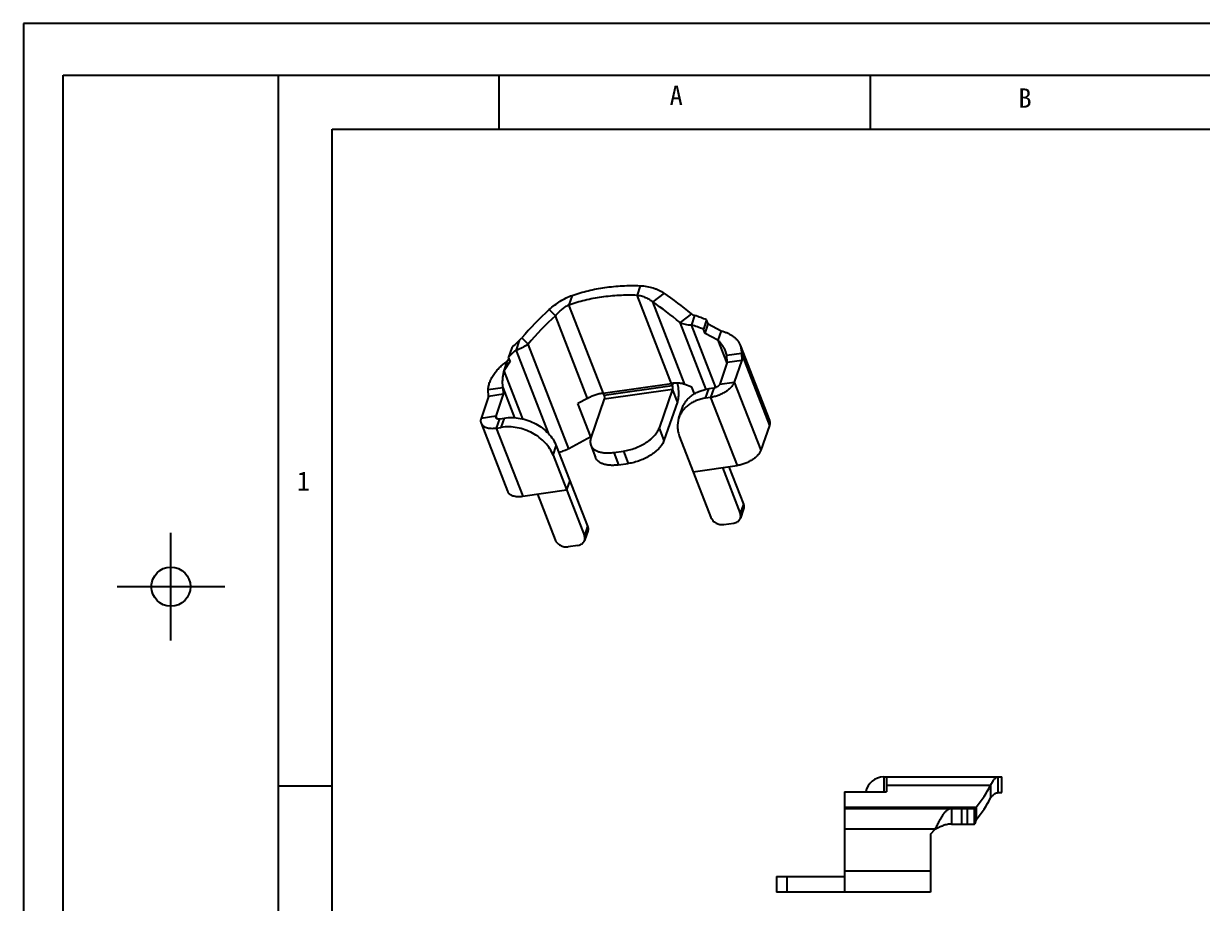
# Model space of a CAD drawing. Header units: millimetres. Extents: x 0 to 297, y 0 to 210.
# Drawn here: x 0 to 112.4, y 126.1 to 210 of the extents above; entities that cross this region are included whole.
import ezdxf

# ---------------------------------------------------------------- set-up
doc = ezdxf.new("R2010")
doc.units = ezdxf.units.MM
doc.header["$LTSCALE"] = 16.335
doc.layers.get('0').update_dxf_attribs({"linetype": 'CONTINUOUS'})
doc.styles.add('TEXTSTYLE_2', font='txt')

msp = doc.modelspace()

# ---------------------------------------------------------------- linework, layer by layer
at = {"color": 3, "linetype": 'Continuous'}
for p, q in [((0, 209.996), (0, 0)), ((296.995, 209.996), (0, 209.996)), ((3.787, 4.935), (3.787, 205.065)), ((3.787, 205.065), (293.207, 205.065)), ((24.314, 4.935), (24.314, 205.065)), ((45.353, 199.934), (45.353, 205.065)), ((80.761, 199.934), (80.761, 205.065)), ((29.445, 10.066), (29.445, 199.934)), ((29.445, 199.934), (288.075, 199.934)), ((65.298, 181.358), (65.143, 181.754)), ((65.298, 181.358), (66.531, 180.699)), ((68.334, 179.342), (71.131, 172.152)), ((46.099, 177.78), (46.304, 178.086)), ((68.503, 177.909), (67.781, 175.81)), ((68.454, 178.558), (68.503, 177.909)), ((68.454, 178.558), (71.125, 171.692)), ((67.781, 175.81), (70.307, 169.315)), ((44.355, 174.459), (43.633, 172.36)), ((44.355, 174.459), (44.306, 175.108)), ((65.514, 174.356), (65.05, 174.29)), ((65.514, 174.356), (68.041, 167.862)), ((62.349, 173.95), (61.072, 170.236)), ((43.627, 171.9), (46.154, 165.405)), ((45.083, 171.437), (45.547, 171.503)), ((45.083, 171.437), (47.609, 164.942)), ((71.125, 171.692), (70.307, 169.315)), ((62.568, 170.586), (65.557, 162.901)), ((50.497, 168.861), (53.486, 161.176)), ((56.743, 167.922), (57.672, 168.055)), ((63.86, 167.264), (68.041, 167.862)), ((66.647, 167.662), (68.344, 163.299)), ((47.609, 164.942), (51.789, 165.539)), ((49.002, 165.141), (50.699, 160.778)), ((66.795, 162.241), (67.724, 162.373)), ((52.866, 160.25), (51.937, 160.118)), ((24.314, 137.329), (29.445, 137.329)), ((82.043, 138.18), (93.293, 138.18)), ((82.293, 138.18), (82.293, 136.743)), ((82.293, 137.38), (92.219, 137.38)), ((78.293, 136.743), (78.293, 127.18)), ((78.293, 136.743), (82.293, 136.743)), ((78.293, 135.28), (90.856, 135.28)), ((78.293, 135.18), (90.669, 135.18)), ((86.948, 133.18), (78.293, 133.18)), ((86.48, 132.712), (86.948, 133.18)), ((86.48, 132.712), (86.48, 127.18)), ((86.48, 129.18), (78.293, 129.18)), ((86.48, 127.18), (71.793, 127.18))]:
    msp.add_line(p, q, dxfattribs=at)
at = {"color": 7, "linetype": 'Continuous'}
for p, q in [((58.81, 185.009), (58.503, 184.117)), ((52.307, 184.079), (52, 183.188)), ((61.861, 175.486), (58.503, 184.117)), ((61.093, 184.293), (60.012, 183.461)), ((63.075, 175.587), (60.012, 183.461)), ((50.131, 182.727), (50.722, 182.133)), ((53.785, 174.259), (50.722, 182.133)), ((55.358, 174.557), (52, 183.188)), ((63.686, 182.336), (62.605, 181.503)), ((64.002, 182.168), (63.695, 181.277)), ((65.088, 175.118), (62.605, 181.503)), ((66.019, 175.303), (63.695, 181.277)), ((65.143, 181.754), (64.837, 180.863)), ((64.991, 180.466), (65.298, 181.358)), ((47.521, 180.026), (48.112, 179.433)), ((64.991, 180.466), (64.837, 180.863)), ((66.225, 179.808), (64.991, 180.466)), ((66.531, 180.699), (66.225, 179.808)), ((46.564, 179.099), (46.257, 178.208)), ((47.28, 179.779), (46.973, 178.887)), ((50.091, 170.872), (46.973, 178.887)), ((51.989, 169.467), (48.112, 179.433)), ((66.225, 179.808), (67.077, 177.616)), ((67.061, 178.359), (66.936, 178.798)), ((46.411, 177.811), (45.793, 176.888)), ((46.099, 177.78), (45.793, 176.888)), ((46.411, 177.811), (46.257, 178.208)), ((67.109, 177.71), (66.388, 175.611)), ((68.454, 178.558), (67.061, 178.359)), ((67.109, 177.71), (67.061, 178.359)), ((67.109, 177.71), (68.503, 177.909)), ((45.793, 176.888), (45.777, 176.805)), ((45.793, 176.888), (47.577, 172.301)), ((55.28, 174.755), (61.783, 175.685)), ((55.358, 174.557), (61.861, 175.486)), ((61.933, 175.696), (61.861, 175.486)), ((63.734, 175.321), (63.075, 175.587)), ((66.388, 175.611), (67.781, 175.81)), ((44.306, 175.108), (45.7, 175.307)), ((45.749, 174.658), (44.355, 174.459)), ((45.749, 174.658), (45.027, 172.559)), ((45.7, 175.307), (45.749, 174.658)), ((45.7, 175.307), (46.825, 172.413)), ((55.384, 174.21), (61.887, 175.139)), ((61.887, 175.139), (60.609, 171.425)), ((62.349, 173.95), (61.887, 175.139)), ((63.976, 174.698), (63.734, 175.321)), ((65.05, 174.29), (65.356, 175.181)), ((65.821, 175.248), (65.356, 175.181)), ((65.821, 175.248), (65.514, 174.356)), ((53.785, 174.259), (52.865, 173.768)), ((54.099, 170.595), (52.865, 173.768)), ((55.384, 174.21), (54.106, 170.496)), ((62.501, 172.418), (62.808, 173.309)), ((45.027, 172.559), (43.633, 172.36)), ((45.027, 172.559), (45.101, 172.368)), ((45.389, 172.328), (45.083, 171.437)), ((45.389, 172.328), (45.854, 172.394)), ((45.547, 171.503), (45.854, 172.394)), ((60.609, 171.425), (61.072, 170.236)), ((54.099, 170.595), (51.989, 169.467)), ((54.097, 169.807), (54.56, 168.617)), ((50.497, 168.861), (50.804, 169.752)), ((50.804, 169.752), (53.793, 162.068)), ((56.28, 169.112), (57.209, 169.245)), ((56.28, 169.112), (56.743, 167.922)), ((57.209, 169.245), (57.672, 168.055)), ((67.266, 167.751), (68.651, 164.191)), ((52.096, 166.431), (51.789, 165.539)), ((68.651, 164.191), (68.344, 163.299)), ((68.667, 163.733), (68.361, 162.842)), ((53.793, 162.068), (53.486, 161.176)), ((14.05, 151.184), (14.05, 161.447)), ((53.81, 161.61), (53.503, 160.718)), ((8.919, 156.315), (19.182, 156.315)), ((82.043, 138.18), (82.043, 136.743)), ((92.219, 137.38), (92.219, 136.18)), ((92.923, 138.18), (92.923, 136.68)), ((93.293, 136.68), (93.293, 138.18)), ((92.923, 136.68), (93.293, 136.68)), ((88.483, 135.18), (88.483, 133.68)), ((89.48, 133.68), (89.48, 135.18)), ((89.98, 135.18), (89.98, 133.68)), ((90.669, 135.18), (90.669, 133.68)), ((90.856, 135.28), (90.856, 134.08)), ((88.483, 133.68), (90.669, 133.68)), ((71.793, 128.68), (71.793, 127.18)), ((71.793, 128.68), (78.293, 128.68)), ((72.793, 128.68), (72.793, 127.18))]:
    msp.add_line(p, q, dxfattribs=at)
msp.add_circle((14.05, 156.315), 1.866, dxfattribs=at)
at = {"color": 3, "linetype": 'Continuous'}
for centre, radius, start, end in [((57.236, 161.732), 21.527, 68.44957, 71.68236), ((54.847, 171.084), 11.527, 131.03661, 135.94605), ((82.043, 136.43), 1.75, 90, 169.6663)]:
    msp.add_arc(centre, radius, start, end, dxfattribs=at)
at = {"color": 7, "linetype": 'Continuous'}
for centre, radius, start, end in [((56.93, 160.841), 21.527, 68.44957, 71.68236), ((54.541, 170.193), 11.527, 131.03661, 135.94605)]:
    msp.add_arc(centre, radius, start, end, dxfattribs=at)
for centre, major_axis, ratio, start_param, end_param in [((60.272, 172.872), (12.771, -13.173), 0.4323918, 1.8227541, 2.0089441), ((61.944, 173.111), (17.115, 11.62), 0.6798354, 1.7760512, 1.9622412), ((76.543, 140.605), (16.75, 0), 0.75, -0.5461522, -0.3599621)]:
    msp.add_ellipse(centre, major_axis=major_axis, ratio=ratio, start_param=start_param, end_param=end_param, dxfattribs=at)
at = {"color": 3, "linetype": 'Continuous'}
for centre, major_axis, ratio, start_param, end_param in [((61.354, 173.704), (12.771, -13.173), 0.4323918, 1.8227541, 2.0089441), ((61.354, 173.704), (17.115, 11.62), 0.6798354, 1.7760512, 1.9622412), ((76.543, 141.805), (16.75, 0), 0.75, -0.5461522, -0.3599621)]:
    msp.add_ellipse(centre, major_axis=major_axis, ratio=ratio, start_param=start_param, end_param=end_param, dxfattribs=at)
for points, knots in [([(52.307, 184.079), (52.809, 184.255), (53.845, 184.559), (55.453, 184.864), (57.117, 185.023), (58.243, 185.029), (58.81, 185.009)], [0, 0, 0, 0, 0.2416717, 0.4892639, 0.7422743, 1, 1, 1, 1]), ([(58.81, 185.009), (59.023, 185.001), (59.442, 184.958), (59.949, 184.836), (60.33, 184.701), (60.686, 184.545), (60.937, 184.401), (61.093, 184.293)], [0, 0, 0, 0, 0.2640028, 0.5194203, 0.6434138, 0.7648342, 1, 1, 1, 1]), ([(50.131, 182.727), (50.297, 182.877), (50.637, 183.162), (51.176, 183.538), (51.731, 183.849), (52.115, 184.012), (52.307, 184.079)], [0, 0, 0, 0, 0.2603695, 0.5159093, 0.7632367, 1, 1, 1, 1]), ([(63.686, 182.336), (63.707, 182.319), (63.752, 182.285), (63.855, 182.224), (63.941, 182.188), (64.002, 182.168)], [0, 0, 0, 0, 0.2263137, 0.4699787, 1, 1, 1, 1]), ([(47.28, 179.779), (47.323, 179.816), (47.406, 179.896), (47.484, 179.981), (47.521, 180.026)], [0, 0, 0, 0, 0.4923411, 1, 1, 1, 1]), ([(66.531, 180.699), (66.634, 180.675), (66.837, 180.618), (67.129, 180.508), (67.403, 180.372), (67.653, 180.211), (67.875, 180.027), (68.066, 179.819), (68.222, 179.591), (68.301, 179.426), (68.334, 179.342)], [0, 0, 0, 0, 0.1354544, 0.2686428, 0.3986809, 0.5250975, 0.6478623, 0.7673269, 0.8843279, 1, 1, 1, 1]), ([(68.334, 179.342), (68.358, 179.281), (68.399, 179.155), (68.453, 178.895), (68.461, 178.693), (68.454, 178.558)], [0, 0, 0, 0, 0.2465422, 0.4946204, 1, 1, 1, 1]), ([(44.306, 175.108), (44.314, 175.239), (44.354, 175.505), (44.479, 175.896), (44.663, 176.277), (44.897, 176.64), (45.169, 176.978), (45.467, 177.284), (45.778, 177.551), (45.993, 177.708), (46.099, 177.78)], [0, 0, 0, 0, 0.1183091, 0.2414198, 0.368932, 0.499413, 0.6306799, 0.7599719, 0.8841483, 1, 1, 1, 1]), ([(62.357, 175.715), (62.374, 175.634), (62.403, 175.47), (62.435, 175.222), (62.453, 174.978), (62.459, 174.74), (62.452, 174.515), (62.432, 174.307), (62.399, 174.119), (62.368, 174.003), (62.349, 173.95)], [0, 0, 0, 0, 0.1400441, 0.2805752, 0.4190431, 0.5529636, 0.6799869, 0.7979772, 0.9051625, 1, 1, 1, 1]), ([(67.781, 175.81), (67.752, 175.727), (67.69, 175.604), (67.582, 175.45), (67.446, 175.288), (67.238, 175.093), (66.946, 174.883), (66.616, 174.697), (66.259, 174.542), (65.89, 174.425), (65.639, 174.374), (65.514, 174.356)], [0, 0, 0, 0, 0.0941034, 0.1460767, 0.2012717, 0.3205561, 0.4499018, 0.5862354, 0.7259355, 0.8651301, 1, 1, 1, 1]), ([(65.05, 174.29), (64.899, 174.268), (64.603, 174.21), (64.179, 174.073), (63.787, 173.892), (63.432, 173.668), (63.121, 173.405), (62.857, 173.106), (62.647, 172.776), (62.543, 172.539), (62.501, 172.418)], [0, 0, 0, 0, 0.1375319, 0.2712568, 0.4008489, 0.5264682, 0.6484758, 0.7674686, 0.884298, 1, 1, 1, 1]), ([(43.633, 172.36), (43.62, 172.32), (43.598, 172.24), (43.586, 172.121), (43.594, 172.007), (43.614, 171.934), (43.627, 171.9)], [0, 0, 0, 0, 0.2703562, 0.5239862, 0.7652532, 1, 1, 1, 1]), ([(62.501, 172.418), (62.452, 172.275), (62.399, 172.052), (62.369, 171.749), (62.367, 171.518), (62.386, 171.284), (62.439, 170.969), (62.509, 170.737), (62.568, 170.586)], [0, 0, 0, 0, 0.2423074, 0.3646029, 0.488091, 0.6131406, 0.7400779, 1, 1, 1, 1]), ([(71.131, 172.152), (71.144, 172.118), (71.164, 172.046), (71.173, 171.931), (71.16, 171.812), (71.138, 171.732), (71.125, 171.692)], [0, 0, 0, 0, 0.2347468, 0.4760138, 0.7296438, 1, 1, 1, 1]), ([(43.627, 171.9), (43.637, 171.877), (43.658, 171.83), (43.715, 171.743), (43.812, 171.644), (43.961, 171.549), (44.141, 171.477), (44.347, 171.429), (44.577, 171.406), (44.825, 171.407), (44.996, 171.424), (45.083, 171.437)], [0, 0, 0, 0, 0.0463709, 0.093365, 0.1913243, 0.2978967, 0.4154431, 0.5449466, 0.6862851, 0.8384958, 1, 1, 1, 1]), ([(50.497, 168.861), (50.415, 169.074), (50.198, 169.492), (49.751, 170.057), (49.192, 170.555), (48.542, 170.969), (47.826, 171.282), (47.07, 171.484), (46.304, 171.566), (45.795, 171.538), (45.547, 171.503)], [0, 0, 0, 0, 0.1138948, 0.2334127, 0.3579281, 0.4861665, 0.6164134, 0.7467305, 0.8751719, 1, 1, 1, 1]), ([(61.072, 170.236), (61.051, 170.175), (61, 170.053), (60.9, 169.874), (60.774, 169.695), (60.625, 169.518), (60.453, 169.343), (60.261, 169.174), (60.05, 169.01), (59.742, 168.801), (59.324, 168.565), (58.789, 168.334), (58.236, 168.158), (57.859, 168.081), (57.672, 168.055)], [0, 0, 0, 0, 0.0455051, 0.0942263, 0.1461947, 0.2013667, 0.2596133, 0.320692, 0.3842964, 0.4500592, 0.5863538, 0.7260137, 0.8651725, 1, 1, 1, 1]), ([(70.307, 169.315), (70.279, 169.232), (70.216, 169.109), (70.109, 168.955), (69.972, 168.793), (69.764, 168.599), (69.472, 168.388), (69.142, 168.202), (68.785, 168.048), (68.417, 167.931), (68.165, 167.879), (68.041, 167.862)], [0, 0, 0, 0, 0.0941034, 0.1460767, 0.2012717, 0.3205561, 0.4499018, 0.5862354, 0.7259355, 0.8651301, 1, 1, 1, 1]), ([(56.743, 167.922), (56.613, 167.903), (56.357, 167.878), (55.985, 167.875), (55.64, 167.911), (55.33, 167.983), (55.061, 168.09), (54.871, 168.212), (54.747, 168.325), (54.67, 168.415), (54.607, 168.513), (54.574, 168.582), (54.56, 168.617)], [0, 0, 0, 0, 0.161441, 0.313671, 0.4549653, 0.5844494, 0.7019736, 0.8085251, 0.858454, 0.9066517, 0.9536384, 1, 1, 1, 1]), ([(46.154, 165.405), (46.163, 165.382), (46.185, 165.336), (46.241, 165.248), (46.338, 165.149), (46.487, 165.054), (46.667, 164.982), (46.874, 164.934), (47.103, 164.911), (47.352, 164.912), (47.522, 164.93), (47.609, 164.942)], [0, 0, 0, 0, 0.0463709, 0.093365, 0.1913243, 0.2978967, 0.4154431, 0.5449466, 0.6862851, 0.8384958, 1, 1, 1, 1]), ([(68.361, 162.842), (68.373, 162.877), (68.391, 162.952), (68.397, 163.067), (68.382, 163.185), (68.359, 163.262), (68.344, 163.299)], [0, 0, 0, 0, 0.2424123, 0.488064, 0.740002, 1, 1, 1, 1]), ([(65.557, 162.901), (65.578, 162.848), (65.632, 162.744), (65.744, 162.602), (65.884, 162.478), (66.046, 162.374), (66.225, 162.296), (66.474, 162.23), (66.67, 162.223), (66.795, 162.241)], [0, 0, 0, 0, 0.1139797, 0.2336129, 0.3582243, 0.4865703, 0.6169269, 0.7473436, 1, 1, 1, 1]), ([(67.724, 162.373), (67.798, 162.384), (67.941, 162.42), (68.101, 162.506), (68.206, 162.595), (68.272, 162.669), (68.324, 162.752), (68.35, 162.811), (68.361, 162.842)], [0, 0, 0, 0, 0.271073, 0.5259961, 0.6481226, 0.7672348, 0.8841819, 1, 1, 1, 1]), ([(50.699, 160.778), (50.72, 160.725), (50.774, 160.62), (50.886, 160.479), (51.026, 160.355), (51.188, 160.251), (51.367, 160.173), (51.616, 160.106), (51.812, 160.1), (51.937, 160.118)], [0, 0, 0, 0, 0.1139797, 0.2336129, 0.3582243, 0.4865703, 0.6169269, 0.7473436, 1, 1, 1, 1]), ([(53.503, 160.718), (53.515, 160.754), (53.533, 160.829), (53.539, 160.944), (53.524, 161.062), (53.501, 161.139), (53.486, 161.176)], [0, 0, 0, 0, 0.2424123, 0.488064, 0.740002, 1, 1, 1, 1]), ([(52.866, 160.25), (52.94, 160.261), (53.083, 160.297), (53.243, 160.383), (53.348, 160.472), (53.414, 160.546), (53.467, 160.629), (53.493, 160.688), (53.503, 160.718)], [0, 0, 0, 0, 0.271073, 0.5259961, 0.6481226, 0.7672348, 0.8841819, 1, 1, 1, 1]), ([(92.219, 137.38), (92.25, 137.442), (92.312, 137.558), (92.408, 137.719), (92.502, 137.856), (92.594, 137.971), (92.682, 138.061), (92.754, 138.119), (92.81, 138.151), (92.86, 138.172), (92.898, 138.18), (92.923, 138.18)], [0, 0, 0, 0, 0.1882404, 0.3584546, 0.5101565, 0.6430343, 0.7571299, 0.8531252, 0.8948778, 0.9329133, 1, 1, 1, 1]), ([(86.948, 133.18), (87.012, 133.311), (87.137, 133.567), (87.326, 133.939), (87.487, 134.232), (87.617, 134.447), (87.713, 134.592), (87.808, 134.724), (87.904, 134.841), (87.999, 134.943), (88.095, 135.028), (88.192, 135.095), (88.288, 135.144), (88.386, 135.174), (88.451, 135.18), (88.483, 135.18)], [0, 0, 0, 0, 0.1664825, 0.3278392, 0.4792286, 0.5499038, 0.6166257, 0.6790297, 0.7369301, 0.790259, 0.8390815, 0.8836846, 0.9247043, 0.9630711, 1, 1, 1, 1]), ([(90.669, 135.18), (90.687, 135.18), (90.722, 135.185), (90.772, 135.205), (90.818, 135.238), (90.844, 135.265), (90.856, 135.28)], [0, 0, 0, 0, 0.2403402, 0.4817232, 0.7330263, 1, 1, 1, 1])]:
    msp.add_open_spline(points, degree=3, knots=knots, dxfattribs=at)
at = {"color": 7, "linetype": 'Continuous'}
for points, knots in [([(52, 183.188), (52.503, 183.364), (53.538, 183.667), (55.146, 183.973), (56.81, 184.132), (57.936, 184.138), (58.503, 184.117)], [0, 0, 0, 0, 0.2416717, 0.4892639, 0.7422743, 1, 1, 1, 1]), ([(58.503, 184.117), (58.644, 184.098), (58.92, 184.041), (59.316, 183.898), (59.684, 183.706), (59.907, 183.547), (60.012, 183.461)], [0, 0, 0, 0, 0.2546703, 0.5073191, 0.7560826, 1, 1, 1, 1]), ([(50.722, 182.133), (50.818, 182.246), (51.014, 182.461), (51.329, 182.751), (51.655, 182.997), (51.885, 183.131), (52, 183.188)], [0, 0, 0, 0, 0.2656503, 0.5231748, 0.7687351, 1, 1, 1, 1]), ([(62.605, 181.503), (62.677, 181.465), (62.835, 181.398), (63.095, 181.328), (63.386, 181.285), (63.59, 181.276), (63.695, 181.277)], [0, 0, 0, 0, 0.2172766, 0.4566607, 0.7180131, 1, 1, 1, 1]), ([(46.973, 178.887), (47.073, 178.917), (47.272, 178.986), (47.659, 179.155), (47.937, 179.314), (48.112, 179.433)], [0, 0, 0, 0, 0.2464264, 0.4981691, 1, 1, 1, 1]), ([(66.936, 178.798), (66.898, 178.896), (66.809, 179.086), (66.641, 179.352), (66.445, 179.593), (66.299, 179.739), (66.225, 179.808)], [0, 0, 0, 0, 0.2529593, 0.5050594, 0.7549819, 1, 1, 1, 1]), ([(45.777, 176.805), (45.766, 176.75), (45.744, 176.637), (45.701, 176.402), (45.66, 176.09), (45.648, 175.701), (45.676, 175.438), (45.7, 175.307)], [0, 0, 0, 0, 0.1114194, 0.2286115, 0.4762313, 0.7353778, 1, 1, 1, 1]), ([(63.075, 175.587), (62.987, 175.622), (62.794, 175.678), (62.483, 175.721), (62.141, 175.725), (61.905, 175.702), (61.783, 175.685)], [0, 0, 0, 0, 0.2170328, 0.4574214, 0.7195352, 1, 1, 1, 1]), ([(61.861, 175.486), (61.866, 175.473), (61.875, 175.444), (61.891, 175.383), (61.9, 175.319), (61.903, 175.256), (61.901, 175.213), (61.896, 175.174), (61.89, 175.15), (61.887, 175.139)], [0, 0, 0, 0, 0.1239871, 0.2575841, 0.5338111, 0.6674296, 0.792227, 0.904225, 1, 1, 1, 1]), ([(66.388, 175.611), (66.38, 175.59), (66.359, 175.548), (66.313, 175.489), (66.252, 175.432), (66.179, 175.379), (66.096, 175.333), (66.007, 175.294), (65.915, 175.265), (65.852, 175.252), (65.821, 175.248)], [0, 0, 0, 0, 0.094048, 0.2012086, 0.3204863, 0.4498512, 0.5861852, 0.725874, 0.8652221, 1, 1, 1, 1]), ([(55.28, 174.755), (55.153, 174.737), (54.897, 174.688), (54.517, 174.579), (54.143, 174.437), (53.902, 174.322), (53.785, 174.259)], [0, 0, 0, 0, 0.2434418, 0.4944043, 0.7482028, 1, 1, 1, 1]), ([(55.358, 174.557), (55.363, 174.544), (55.373, 174.515), (55.388, 174.454), (55.397, 174.39), (55.4, 174.327), (55.398, 174.284), (55.393, 174.245), (55.387, 174.221), (55.384, 174.21)], [0, 0, 0, 0, 0.1239871, 0.2575841, 0.5338111, 0.6674296, 0.792227, 0.904225, 1, 1, 1, 1]), ([(62.808, 173.309), (62.85, 173.43), (62.953, 173.668), (63.164, 173.997), (63.427, 174.296), (63.739, 174.559), (64.093, 174.783), (64.486, 174.965), (64.91, 175.101), (65.205, 175.16), (65.356, 175.181)], [0, 0, 0, 0, 0.115702, 0.2325314, 0.3515242, 0.4735318, 0.5991511, 0.7287432, 0.8624681, 1, 1, 1, 1]), ([(45.027, 172.559), (45.02, 172.539), (45.014, 172.51), (45.017, 172.471), (45.022, 172.452), (45.025, 172.444)], [0, 0, 0, 0, 0.522735, 0.7647727, 1, 1, 1, 1]), ([(45.025, 172.444), (45.03, 172.432), (45.043, 172.409), (45.072, 172.38), (45.109, 172.356), (45.154, 172.338), (45.205, 172.326), (45.263, 172.32), (45.325, 172.321), (45.367, 172.325), (45.389, 172.328)], [0, 0, 0, 0, 0.0931565, 0.1911323, 0.2977465, 0.4152796, 0.5447809, 0.6862385, 0.8387059, 1, 1, 1, 1]), ([(45.854, 172.394), (46.101, 172.43), (46.61, 172.457), (47.377, 172.375), (48.133, 172.173), (48.849, 171.86), (49.498, 171.447), (50.057, 170.948), (50.504, 170.383), (50.721, 169.965), (50.804, 169.752)], [0, 0, 0, 0, 0.1248281, 0.2532695, 0.3835866, 0.5138335, 0.6420719, 0.7665873, 0.8861052, 1, 1, 1, 1]), ([(57.209, 169.245), (57.396, 169.271), (57.773, 169.348), (58.327, 169.524), (58.861, 169.755), (59.279, 169.99), (59.587, 170.2), (59.798, 170.363), (59.99, 170.533), (60.162, 170.708), (60.311, 170.885), (60.437, 171.064), (60.537, 171.243), (60.589, 171.365), (60.609, 171.425)], [0, 0, 0, 0, 0.1348275, 0.2739863, 0.4136462, 0.5499408, 0.6157036, 0.679308, 0.7403867, 0.7986333, 0.8538053, 0.9057737, 0.9544949, 1, 1, 1, 1]), ([(54.106, 170.496), (54.086, 170.436), (54.054, 170.317), (54.035, 170.138), (54.047, 169.967), (54.077, 169.858), (54.097, 169.807)], [0, 0, 0, 0, 0.2702547, 0.5239863, 0.7652844, 1, 1, 1, 1]), ([(54.097, 169.807), (54.111, 169.772), (54.144, 169.702), (54.207, 169.605), (54.284, 169.515), (54.408, 169.402), (54.598, 169.28), (54.867, 169.172), (55.177, 169.1), (55.522, 169.065), (55.894, 169.067), (56.15, 169.093), (56.28, 169.112)], [0, 0, 0, 0, 0.0463616, 0.0933483, 0.141546, 0.1914749, 0.2980264, 0.4155506, 0.5450347, 0.686329, 0.838559, 1, 1, 1, 1]), ([(51.989, 169.467), (51.915, 169.427), (51.764, 169.353), (51.453, 169.226), (51.211, 169.153), (51.048, 169.117)], [0, 0, 0, 0, 0.2494577, 0.5014076, 1, 1, 1, 1]), ([(68.651, 164.191), (68.665, 164.153), (68.689, 164.076), (68.704, 163.959), (68.698, 163.843), (68.68, 163.769), (68.667, 163.733)], [0, 0, 0, 0, 0.259998, 0.511936, 0.7575877, 1, 1, 1, 1]), ([(53.793, 162.068), (53.808, 162.03), (53.831, 161.953), (53.846, 161.836), (53.84, 161.72), (53.822, 161.646), (53.81, 161.61)], [0, 0, 0, 0, 0.259998, 0.511936, 0.7575877, 1, 1, 1, 1]), ([(92.219, 136.18), (92.28, 136.256), (92.373, 136.36), (92.504, 136.479), (92.596, 136.551), (92.684, 136.607), (92.789, 136.659), (92.872, 136.68), (92.923, 136.68)], [0, 0, 0, 0, 0.3267331, 0.4712599, 0.6025618, 0.7205009, 0.8254032, 1, 1, 1, 1]), ([(90.669, 133.68), (90.674, 133.68), (90.683, 133.682), (90.697, 133.687), (90.71, 133.696), (90.728, 133.713), (90.749, 133.743), (90.773, 133.789), (90.795, 133.847), (90.817, 133.915), (90.838, 133.994), (90.85, 134.051), (90.856, 134.08)], [0, 0, 0, 0, 0.02912, 0.0598162, 0.0935682, 0.1314143, 0.2217081, 0.3336374, 0.4678779, 0.6241691, 0.8018273, 1, 1, 1, 1]), ([(88.483, 133.68), (88.419, 133.68), (88.291, 133.674), (88.032, 133.635), (87.775, 133.56), (87.522, 133.459), (87.265, 133.343), (87.075, 133.245), (86.948, 133.18)], [0, 0, 0, 0, 0.1177732, 0.2367797, 0.481388, 0.6079113, 0.7369999, 1, 1, 1, 1])]:
    msp.add_open_spline(points, degree=3, knots=knots, dxfattribs=at)

# ---------------------------------------------------------------- texts
at = {"color": 7, "linetype": 'Continuous', "char_height": 1.847, "width": 1.84739, "attachment_point": 1, "line_spacing_factor": 0.9, "style": 'TEXTSTYLE_2'}
for s, insert in [('A', (61.614, 204.066)), ('B', (94.882, 203.817)), ('1', (26.067, 167.305))]:
    msp.add_mtext(s, dxfattribs=dict(at, insert=insert))

doc.saveas('drawing.dxf')
